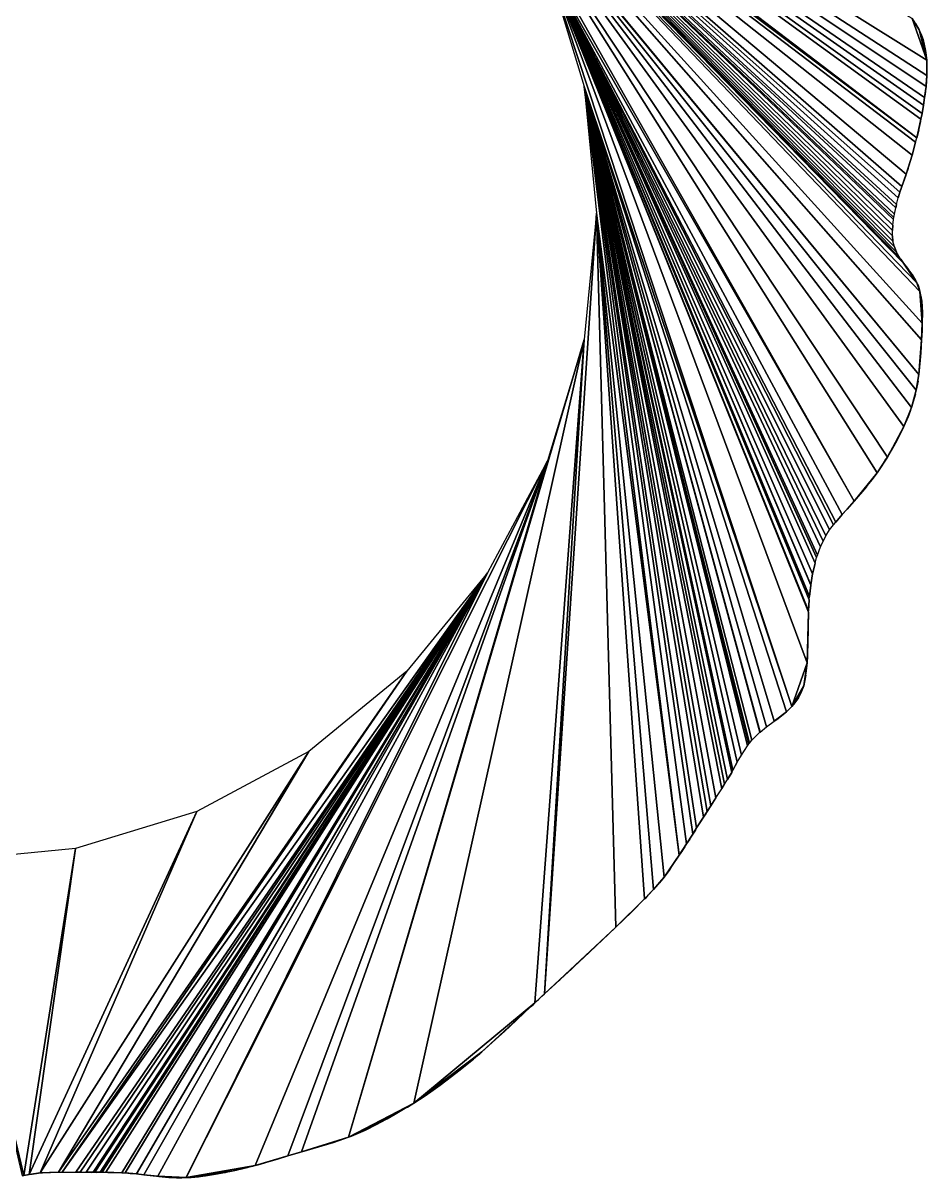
# Model space of a CAD drawing. Extents: x -97 to 94, y -97 to 94.
# Drawn here: x 7.1 to 93.6, y -92.4 to 18.2 of the extents above; entities that cross this region are included whole.
import ezdxf

# ---------------------------------------------------------------- set-up
doc = ezdxf.new("R2010")
doc.units = 0

msp = doc.modelspace()

# ---------------------------------------------------------------- linework, layer by layer
for points in [[(34.45, 51.55, 84), (43.84, 43.84, 84), (92.64, 7.2, 84)], [(34.45, 51.55, 84), (92.64, 7.2, 84), (93.05, 8.99, 84)], [(34.45, 51.55, 84), (93.05, 8.99, 84), (93.15, 9.51, 84)], [(34.45, 51.55, 84), (93.15, 9.51, 84), (93.29, 10.33, 84)], [(34.45, 51.55, 84), (93.29, 10.33, 84), (93.4, 11.07, 84)], [(34.45, 51.55, 84), (93.4, 11.07, 84), (93.53, 12.12, 84)], [(34.45, 51.55, 84), (93.53, 12.12, 84), (93.61, 13.16, 84)], [(34.45, 51.55, 84), (93.61, 13.16, 84), (93.6, 14.62, 84)], [(34.45, 51.55, 84), (93.6, 14.62, 84), (92.2, 18.62, 84)], [(43.84, 43.84, 84), (51.55, 34.45, 84), (92.85, -15.46, 84)], [(43.84, 43.84, 84), (92.85, -15.46, 84), (93.1, -12.15, 84)], [(43.84, 43.84, 84), (93.1, -12.15, 84), (93.17, -10.54, 84)], [(43.84, 43.84, 84), (93.17, -10.54, 84), (92.95, -7.52, 84)], [(43.84, 43.84, 84), (92.95, -7.52, 84), (92.66, -6.67, 84)], [(43.84, 43.84, 84), (92.66, -6.67, 84), (91.38, -4.8, 84)], [(43.84, 43.84, 84), (91.38, -4.8, 84), (91.12, -4.42, 84)], [(43.84, 43.84, 84), (91.12, -4.42, 84), (91.03, -4.28, 84)], [(43.84, 43.84, 84), (91.03, -4.28, 84), (90.7, -3.75, 84)], [(43.84, 43.84, 84), (90.7, -3.75, 84), (90.5, -3.23, 84)], [(43.84, 43.84, 84), (90.5, -3.23, 84), (90.37, -2.71, 84)], [(43.84, 43.84, 84), (90.37, -2.71, 84), (90.33, -2.19, 84)], [(43.84, 43.84, 84), (90.33, -2.19, 84), (90.32, -1.67, 84)], [(43.84, 43.84, 84), (90.32, -1.67, 84), (90.36, -1.15, 84)], [(43.84, 43.84, 84), (90.36, -1.15, 84), (90.42, -0.63, 84)], [(43.84, 43.84, 84), (90.42, -0.63, 84), (90.45, -0.42, 84)], [(43.84, 43.84, 84), (90.45, -0.42, 84), (90.51, -0.1, 84)], [(43.84, 43.84, 84), (90.51, -0.1, 84), (90.65, 0.51, 84)], [(43.84, 43.84, 84), (90.65, 0.51, 84), (90.72, 0.82, 84)], [(43.84, 43.84, 84), (90.72, 0.82, 84), (90.88, 1.46, 84)], [(43.84, 43.84, 84), (90.88, 1.46, 84), (91.03, 1.98, 84)], [(43.84, 43.84, 84), (91.03, 1.98, 84), (91.23, 2.54, 84)], [(43.84, 43.84, 84), (91.23, 2.54, 84), (91.64, 3.73, 84)], [(43.84, 43.84, 84), (91.64, 3.73, 84), (92.2, 5.52, 84)], [(43.84, 43.84, 84), (92.2, 5.52, 84), (92.53, 6.79, 84)], [(43.84, 43.84, 84), (92.53, 6.79, 84), (92.64, 7.2, 84)], [(51.55, 34.45, 84), (57.28, 23.73, 84), (86.65, -27.58, 84)], [(51.55, 34.45, 84), (86.65, -27.58, 84), (88.84, -24.88, 84)], [(51.55, 34.45, 84), (88.84, -24.88, 84), (89.83, -23.36, 84)], [(51.55, 34.45, 84), (89.83, -23.36, 84), (91.42, -20.45, 84)], [(51.55, 34.45, 84), (91.42, -20.45, 84), (92.14, -18.62, 84)], [(51.55, 34.45, 84), (92.14, -18.62, 84), (92.58, -16.96, 84)], [(51.55, 34.45, 84), (92.58, -16.96, 84), (92.85, -15.46, 84)], [(57.28, 23.73, 84), (60.81, 12.1, 84), (80.69, -47.22, 84)], [(57.28, 23.73, 84), (80.69, -47.22, 84), (82.14, -43.06, 84)], [(57.28, 23.73, 84), (82.14, -43.06, 84), (82.29, -38.19, 84)], [(57.28, 23.73, 84), (82.29, -38.19, 84), (82.29, -38.08, 84)], [(57.28, 23.73, 84), (82.29, -38.08, 84), (82.35, -37.03, 84)], [(57.28, 23.73, 84), (82.35, -37.03, 84), (82.38, -36.71, 84)], [(57.28, 23.73, 84), (82.38, -36.71, 84), (82.5, -35.62, 84)], [(57.28, 23.73, 84), (82.5, -35.62, 84), (82.5, -35.59, 84)], [(57.28, 23.73, 84), (82.5, -35.59, 84), (82.68, -34.55, 84)], [(57.28, 23.73, 84), (82.68, -34.55, 84), (82.93, -33.5, 84)], [(57.28, 23.73, 84), (82.93, -33.5, 84), (83.06, -32.98, 84)], [(57.28, 23.73, 84), (83.06, -32.98, 84), (83.13, -32.76, 84)], [(57.28, 23.73, 84), (83.13, -32.76, 84), (83.44, -31.94, 84)], [(57.28, 23.73, 84), (83.44, -31.94, 84), (83.67, -31.42, 84)], [(57.28, 23.73, 84), (83.67, -31.42, 84), (83.93, -30.89, 84)], [(57.28, 23.73, 84), (83.93, -30.89, 84), (84.3, -30.33, 84)], [(57.28, 23.73, 84), (84.3, -30.33, 84), (84.67, -29.85, 84)], [(57.28, 23.73, 84), (84.67, -29.85, 84), (84.89, -29.58, 84)], [(57.28, 23.73, 84), (84.89, -29.58, 84), (85.51, -28.87, 84)], [(57.28, 23.73, 84), (85.51, -28.87, 84), (86.65, -27.58, 84)], [(92.86, 17.53, 84), (92.51, 18.15, 84), (92.2, 18.62, 84)], [(93.6, 14.62, 84), (92.86, 17.53, 84), (92.2, 18.62, 84)], [(92.86, 17.53, 84), (92.81, 17.64, 84), (92.51, 18.15, 84)], [(93.25, 16.6, 84), (93.06, 17.12, 84), (92.86, 17.53, 84)], [(93.6, 14.62, 84), (93.25, 16.6, 84), (92.86, 17.53, 84)], [(93.25, 16.6, 84), (93.14, 16.9, 84), (93.06, 17.12, 84)], [(93.48, 15.55, 84), (93.41, 15.91, 84), (93.25, 16.6, 84)], [(93.6, 14.62, 84), (93.48, 15.55, 84), (93.25, 16.6, 84)], [(93.6, 14.62, 84), (93.56, 15.03, 84), (93.48, 15.55, 84)], [(93.6, 14.21, 84), (93.6, 14.51, 84), (93.6, 14.62, 84)], [(93.61, 13.16, 84), (93.6, 14.21, 84), (93.6, 14.62, 84)], [(93.61, 13.16, 84), (93.62, 13.99, 84), (93.6, 14.21, 84)], [(93.53, 12.12, 84), (93.59, 12.73, 84), (93.61, 13.16, 84)], [(93.53, 12.12, 84), (93.55, 12.29, 84), (93.59, 12.73, 84)], [(60.81, 12.1, 84), (62, 0, 84), (69.9, -61.47, 84)], [(60.81, 12.1, 84), (69.9, -61.47, 84), (70.61, -60.38, 84)], [(60.81, 12.1, 84), (70.61, -60.38, 84), (71.22, -59.44, 84)], [(60.81, 12.1, 84), (71.22, -59.44, 84), (71.56, -58.86, 84)], [(60.81, 12.1, 84), (71.56, -58.86, 84), (72.22, -57.82, 84)], [(60.81, 12.1, 84), (72.22, -57.82, 84), (72.57, -57.29, 84)], [(60.81, 12.1, 84), (72.57, -57.29, 84), (72.92, -56.75, 84)], [(60.81, 12.1, 84), (72.92, -56.75, 84), (73.41, -55.98, 84)], [(60.81, 12.1, 84), (73.41, -55.98, 84), (73.97, -55.1, 84)], [(60.81, 12.1, 84), (73.97, -55.1, 84), (74.25, -54.67, 84)], [(60.81, 12.1, 84), (74.25, -54.67, 84), (74.53, -54.21, 84)], [(60.81, 12.1, 84), (74.53, -54.21, 84), (74.93, -53.56, 84)], [(60.81, 12.1, 84), (74.93, -53.56, 84), (75.04, -53.34, 84)], [(60.81, 12.1, 84), (75.04, -53.34, 84), (75.46, -52.55, 84)], [(60.81, 12.1, 84), (75.46, -52.55, 84), (75.86, -51.88, 84)], [(60.81, 12.1, 84), (75.86, -51.88, 84), (76.43, -50.99, 84)], [(60.81, 12.1, 84), (76.43, -50.99, 84), (76.58, -50.8, 84)], [(60.81, 12.1, 84), (76.58, -50.8, 84), (76.63, -50.73, 84)], [(60.81, 12.1, 84), (76.63, -50.73, 84), (76.86, -50.47, 84)], [(60.81, 12.1, 84), (76.86, -50.47, 84), (77.62, -49.7, 84)], [(60.81, 12.1, 84), (77.62, -49.7, 84), (77.65, -49.68, 84)], [(60.81, 12.1, 84), (77.65, -49.68, 84), (78.27, -49.18, 84)], [(60.81, 12.1, 84), (78.27, -49.18, 84), (79, -48.65, 84)], [(60.81, 12.1, 84), (79, -48.65, 84), (80.16, -47.74, 84)], [(60.81, 12.1, 84), (80.16, -47.74, 84), (80.69, -47.22, 84)], [(93.29, 10.33, 84), (93.38, 10.86, 84), (93.4, 11.07, 84)], [(93.4, 11.07, 84), (93.49, 11.6, 84), (93.53, 12.12, 84)], [(93.4, 11.07, 84), (93.47, 11.38, 84), (93.49, 11.6, 84)], [(93.15, 9.51, 84), (93.22, 9.86, 84), (93.29, 10.33, 84)], [(92.64, 7.2, 84), (93.01, 8.77, 84), (93.05, 8.99, 84)], [(93.05, 8.99, 84), (93.12, 9.29, 84), (93.15, 9.51, 84)], [(92.64, 7.2, 84), (92.83, 7.94, 84), (93.01, 8.77, 84)], [(92.64, 7.2, 84), (92.81, 7.83, 84), (92.83, 7.94, 84)], [(92.64, 7.2, 84), (92.79, 7.72, 84), (92.81, 7.83, 84)], [(92.2, 5.52, 84), (92.36, 6.13, 84), (92.53, 6.79, 84)], [(92.36, 6.13, 84), (92.43, 6.38, 84), (92.53, 6.79, 84)], [(92.64, 7.2, 84), (92.73, 7.51, 84), (92.79, 7.72, 84)], [(92.2, 5.52, 84), (92.24, 5.64, 84), (92.36, 6.13, 84)], [(92.2, 5.52, 84), (92.23, 5.63, 84), (92.24, 5.64, 84)], [(91.64, 3.73, 84), (91.95, 4.72, 84), (92.2, 5.52, 84)], [(91.64, 3.73, 84), (91.82, 4.25, 84), (91.95, 4.72, 84)], [(91.23, 2.54, 84), (91.6, 3.59, 84), (91.64, 3.73, 84)], [(91.23, 2.54, 84), (91.3, 2.72, 84), (91.6, 3.59, 84)], [(91.64, 3.73, 84), (91.74, 4, 84), (91.82, 4.25, 84)], [(91.03, 1.98, 84), (91.12, 2.2, 84), (91.23, 2.54, 84)], [(90.88, 1.46, 84), (90.95, 1.68, 84), (91.03, 1.98, 84)], [(62, 0, 84), (60.81, -12.1, 84), (57, -74.74, 84)], [(62, 0, 84), (57, -74.74, 84), (63.84, -68.34, 84)], [(62, 0, 84), (63.84, -68.34, 84), (66.59, -65.64, 84)], [(62, 0, 84), (66.59, -65.64, 84), (67.44, -64.76, 84)], [(62, 0, 84), (67.44, -64.76, 84), (68.45, -63.56, 84)], [(62, 0, 84), (68.45, -63.56, 84), (69.9, -61.47, 84)], [(90.65, 0.51, 84), (90.7, 0.71, 84), (90.72, 0.82, 84)], [(90.32, -1.67, 84), (90.36, -1.18, 84), (90.36, -1.15, 84)], [(90.37, -2.71, 84), (90.35, -2.39, 84), (90.33, -2.19, 84)], [(90.7, -3.75, 84), (90.54, -3.32, 84), (90.5, -3.23, 84)], [(91.38, -4.8, 84), (91.28, -4.64, 84), (91.12, -4.42, 84)], [(91.75, -5.28, 84), (91.61, -5.08, 84), (91.38, -4.8, 84)], [(92.66, -6.67, 84), (91.75, -5.28, 84), (91.38, -4.8, 84)], [(92.66, -6.67, 84), (92.2, -5.86, 84), (91.75, -5.28, 84)], [(92.66, -6.67, 84), (92.51, -6.37, 84), (92.2, -5.86, 84)], [(92.95, -7.52, 84), (92.78, -6.89, 84), (92.66, -6.67, 84)], [(92.95, -7.52, 84), (92.8, -6.96, 84), (92.78, -6.89, 84)], [(92.95, -7.52, 84), (92.93, -7.41, 84), (92.8, -6.96, 84)], [(93.13, -8.45, 84), (93.04, -7.93, 84), (92.95, -7.52, 84)], [(93.17, -10.54, 84), (93.13, -8.45, 84), (92.95, -7.52, 84)], [(93.13, -8.45, 84), (93.11, -8.34, 84), (93.04, -7.93, 84)], [(93.2, -9.52, 84), (93.2, -9.5, 84), (93.13, -8.45, 84)], [(93.17, -10.54, 84), (93.2, -9.52, 84), (93.13, -8.45, 84)], [(93.17, -10.54, 84), (93.2, -10.02, 84), (93.2, -9.52, 84)], [(93.1, -12.15, 84), (93.16, -11.28, 84), (93.17, -10.54, 84)], [(93.16, -11.28, 84), (93.17, -10.84, 84), (93.17, -10.54, 84)], [(60.81, -12.1, 84), (57.28, -23.73, 84), (38.26, -88.47, 84)], [(60.81, -12.1, 84), (38.26, -88.47, 84), (44.49, -85.2, 84)], [(60.81, -12.1, 84), (44.49, -85.2, 84), (56.08, -75.61, 84)], [(60.81, -12.1, 84), (56.08, -75.61, 84), (57, -74.74, 84)], [(92.85, -15.46, 84), (93.03, -13.37, 84), (93.1, -12.15, 84)], [(93.03, -13.37, 84), (93.06, -12.99, 84), (93.1, -12.15, 84)], [(93.1, -12.15, 84), (93.11, -12.04, 84), (93.16, -11.28, 84)], [(92.85, -15.46, 84), (93, -13.67, 84), (93.03, -13.37, 84)], [(92.85, -15.46, 84), (92.98, -14.19, 84), (93, -13.67, 84)], [(92.58, -16.96, 84), (92.77, -16.1, 84), (92.85, -15.46, 84)], [(92.58, -16.96, 84), (92.69, -16.5, 84), (92.77, -16.1, 84)], [(92.14, -18.62, 84), (92.52, -17.33, 84), (92.58, -16.96, 84)], [(92.14, -18.62, 84), (92.28, -18.21, 84), (92.52, -17.33, 84)], [(91.42, -20.45, 84), (92.06, -18.89, 84), (92.14, -18.62, 84)], [(92.14, -18.62, 84), (92.24, -18.35, 84), (92.28, -18.21, 84)], [(91.42, -20.45, 84), (91.88, -19.36, 84), (92.06, -18.89, 84)], [(91.42, -20.45, 84), (91.83, -19.5, 84), (91.88, -19.36, 84)], [(91.42, -20.45, 84), (91.57, -20.1, 84), (91.83, -19.5, 84)], [(91.88, -19.36, 84), (91.95, -19.2, 84), (92.06, -18.89, 84)], [(89.83, -23.36, 84), (90.73, -21.82, 84), (91.42, -20.45, 84)], [(90.73, -21.82, 84), (90.74, -21.8, 84), (91.42, -20.45, 84)], [(89.83, -23.36, 84), (90.44, -22.33, 84), (90.73, -21.82, 84)], [(90.44, -22.33, 84), (90.61, -22.03, 84), (90.73, -21.82, 84)], [(89.83, -23.36, 84), (90.3, -22.58, 84), (90.44, -22.33, 84)], [(89.83, -23.36, 84), (89.94, -23.18, 84), (90.3, -22.58, 84)], [(57.28, -23.73, 84), (51.55, -34.45, 84), (22.71, -92.33, 84)], [(57.28, -23.73, 84), (22.71, -92.33, 84), (29.31, -91.16, 84)], [(57.28, -23.73, 84), (29.31, -91.16, 84), (32.44, -90.25, 84)], [(57.28, -23.73, 84), (32.44, -90.25, 84), (33.76, -89.86, 84)], [(57.28, -23.73, 84), (33.76, -89.86, 84), (38.26, -88.47, 84)], [(88.84, -24.88, 84), (89.47, -23.95, 84), (89.83, -23.36, 84)], [(88.84, -24.88, 84), (89.29, -24.22, 84), (89.47, -23.95, 84)], [(89.47, -23.95, 84), (89.7, -23.57, 84), (89.83, -23.36, 84)], [(86.65, -27.58, 84), (88.34, -25.53, 84), (88.84, -24.88, 84)], [(88.34, -25.53, 84), (88.61, -25.19, 84), (88.84, -24.88, 84)], [(86.65, -27.58, 84), (87.84, -26.2, 84), (88.34, -25.53, 84)], [(86.65, -27.58, 84), (87.46, -26.65, 84), (87.84, -26.2, 84)], [(85.51, -28.87, 84), (85.97, -28.35, 84), (86.65, -27.58, 84)], [(85.97, -28.35, 84), (86.52, -27.74, 84), (86.65, -27.58, 84)], [(84.89, -29.58, 84), (85.19, -29.25, 84), (85.51, -28.87, 84)], [(83.67, -31.42, 84), (83.71, -31.34, 84), (83.93, -30.89, 84)], [(82.68, -34.55, 84), (82.88, -33.68, 84), (82.93, -33.5, 84)], [(82.68, -34.55, 84), (82.86, -33.81, 84), (82.88, -33.68, 84)], [(51.55, -34.45, 84), (43.84, -43.84, 84), (10.82, -91.81, 84)], [(51.55, -34.45, 84), (10.82, -91.81, 84), (12.13, -91.81, 84)], [(51.55, -34.45, 84), (12.13, -91.81, 84), (12.56, -91.82, 84)], [(51.55, -34.45, 84), (12.56, -91.82, 84), (13.13, -91.8, 84)], [(51.55, -34.45, 84), (13.13, -91.8, 84), (13.8, -91.82, 84)], [(51.55, -34.45, 84), (13.8, -91.82, 84), (13.95, -91.82, 84)], [(51.55, -34.45, 84), (13.95, -91.82, 84), (14.48, -91.82, 84)], [(51.55, -34.45, 84), (14.48, -91.82, 84), (14.67, -91.81, 84)], [(51.55, -34.45, 84), (14.67, -91.81, 84), (15, -91.82, 84)], [(51.55, -34.45, 84), (15, -91.82, 84), (16.56, -91.86, 84)], [(51.55, -34.45, 84), (16.56, -91.86, 84), (16.86, -91.87, 84)], [(51.55, -34.45, 84), (16.86, -91.87, 84), (17.96, -91.97, 84)], [(51.55, -34.45, 84), (17.96, -91.97, 84), (18.64, -92.05, 84)], [(51.55, -34.45, 84), (18.64, -92.05, 84), (20, -92.2, 84)], [(51.55, -34.45, 84), (20, -92.2, 84), (22.71, -92.33, 84)], [(82.5, -35.59, 84), (82.57, -35.22, 84), (82.68, -34.55, 84)], [(82.38, -36.71, 84), (82.5, -35.66, 84), (82.5, -35.62, 84)], [(82.29, -38.08, 84), (82.3, -37.97, 84), (82.35, -37.03, 84)], [(82.14, -43.06, 84), (82.25, -39.66, 84), (82.29, -38.19, 84)], [(82.25, -39.66, 84), (82.25, -39.55, 84), (82.29, -38.19, 84)], [(82.14, -43.06, 84), (82.21, -40.98, 84), (82.25, -39.66, 84)], [(82.21, -40.98, 84), (82.25, -40.01, 84), (82.25, -39.66, 84)], [(82.21, -40.98, 84), (82.24, -40.26, 84), (82.25, -40.01, 84)], [(82.14, -43.06, 84), (82.17, -42.38, 84), (82.21, -40.98, 84)], [(82.17, -42.38, 84), (82.19, -41.94, 84), (82.21, -40.98, 84)], [(80.69, -47.22, 84), (81.83, -45.26, 84), (82.14, -43.06, 84)], [(81.83, -45.26, 84), (82.07, -43.81, 84), (82.14, -43.06, 84)], [(82.07, -43.81, 84), (82.1, -43.51, 84), (82.14, -43.06, 84)], [(82.14, -43.06, 84), (82.16, -42.69, 84), (82.17, -42.38, 84)], [(43.84, -43.84, 84), (34.45, -51.55, 84), (10.48, -91.81, 84)], [(43.84, -43.84, 84), (10.48, -91.81, 84), (10.82, -91.81, 84)], [(81.83, -45.26, 84), (82.03, -44.25, 84), (82.07, -43.81, 84)], [(80.69, -47.22, 84), (81.32, -46.39, 84), (81.83, -45.26, 84)], [(81.32, -46.39, 84), (81.62, -45.81, 84), (81.83, -45.26, 84)], [(81.62, -45.81, 84), (81.74, -45.51, 84), (81.83, -45.26, 84)], [(81.83, -45.26, 84), (81.9, -44.97, 84), (82.03, -44.25, 84)], [(80.69, -47.22, 84), (80.96, -46.89, 84), (81.32, -46.39, 84)], [(80.96, -46.89, 84), (81.22, -46.55, 84), (81.32, -46.39, 84)], [(81.32, -46.39, 84), (81.51, -46.04, 84), (81.62, -45.81, 84)], [(80.16, -47.74, 84), (80.32, -47.6, 84), (80.69, -47.22, 84)], [(80.69, -47.22, 84), (80.83, -47.07, 84), (80.96, -46.89, 84)], [(79, -48.65, 84), (79.25, -48.47, 84), (80.16, -47.74, 84)], [(76.86, -50.47, 84), (77.6, -49.73, 84), (77.62, -49.7, 84)], [(34.45, -51.55, 84), (23.73, -57.28, 84), (8.73, -91.88, 84)], [(34.45, -51.55, 84), (8.73, -91.88, 84), (10.48, -91.81, 84)], [(75.04, -53.34, 84), (75.16, -53.13, 84), (75.46, -52.55, 84)], [(74.53, -54.21, 84), (74.76, -53.84, 84), (74.93, -53.56, 84)], [(73.97, -55.1, 84), (74, -55.06, 84), (74.25, -54.67, 84)], [(72.92, -56.75, 84), (73.3, -56.17, 84), (73.41, -55.98, 84)], [(23.73, -57.28, 84), (12.1, -60.81, 84), (7.69, -92.03, 84)], [(23.73, -57.28, 84), (7.69, -92.03, 84), (8.73, -91.88, 84)], [(72.22, -57.82, 84), (72.44, -57.51, 84), (72.57, -57.29, 84)], [(72.57, -57.29, 84), (72.78, -56.99, 84), (72.92, -56.75, 84)], [(71.56, -58.86, 84), (72.08, -58.07, 84), (72.22, -57.82, 84)], [(71.56, -58.86, 84), (71.9, -58.36, 84), (72.08, -58.07, 84)], [(72.22, -57.82, 84), (72.33, -57.68, 84), (72.44, -57.51, 84)], [(70.61, -60.38, 84), (70.92, -59.92, 84), (71.22, -59.44, 84)], [(71.22, -59.44, 84), (71.45, -59.08, 84), (71.56, -58.86, 84)], [(71.22, -59.44, 84), (71.36, -59.22, 84), (71.45, -59.08, 84)], [(69.9, -61.47, 84), (70.44, -60.66, 84), (70.61, -60.38, 84)], [(69.9, -61.47, 84), (70.21, -61.01, 84), (70.44, -60.66, 84)], [(70.61, -60.38, 84), (70.82, -60.08, 84), (70.92, -59.92, 84)], [(12.1, -60.81, 84), (0, -62, 84), (7.17, -92.12, 84)], [(12.1, -60.81, 84), (7.17, -92.12, 84), (7.69, -92.03, 84)], [(68.45, -63.56, 84), (69.18, -62.56, 84), (69.9, -61.47, 84)], [(69.18, -62.56, 84), (69.5, -62.08, 84), (69.9, -61.47, 84)], [(69.9, -61.47, 84), (70.11, -61.16, 84), (70.21, -61.01, 84)], [(0, -62, 84), (7.02, -92.15, 84), (7.17, -92.12, 84)], [(68.45, -63.56, 84), (68.93, -62.94, 84), (69.18, -62.56, 84)], [(68.45, -63.56, 84), (68.72, -63.21, 84), (68.93, -62.94, 84)], [(68.93, -62.94, 84), (69.07, -62.73, 84), (69.18, -62.56, 84)], [(69.18, -62.56, 84), (69.4, -62.25, 84), (69.5, -62.08, 84)], [(67.44, -64.76, 84), (68.01, -64.11, 84), (68.45, -63.56, 84)], [(68.01, -64.11, 84), (68.3, -63.79, 84), (68.45, -63.56, 84)], [(66.59, -65.64, 84), (66.98, -65.27, 84), (67.44, -64.76, 84)], [(67.44, -64.76, 84), (67.74, -64.45, 84), (68.01, -64.11, 84)], [(63.84, -68.34, 84), (66.14, -66.09, 84), (66.59, -65.64, 84)], [(63.84, -68.34, 84), (65.36, -66.88, 84), (66.14, -66.09, 84)], [(65.36, -66.88, 84), (65.86, -66.4, 84), (66.14, -66.09, 84)], [(66.59, -65.64, 84), (66.74, -65.54, 84), (66.98, -65.27, 84)], [(63.84, -68.34, 84), (64.61, -67.61, 84), (65.36, -66.88, 84)], [(64.61, -67.61, 84), (64.8, -67.43, 84), (65.36, -66.88, 84)], [(65.36, -66.88, 84), (65.64, -66.62, 84), (65.86, -66.4, 84)], [(57, -74.74, 84), (61.32, -70.74, 84), (63.84, -68.34, 84)], [(61.32, -70.74, 84), (62.12, -69.98, 84), (63.84, -68.34, 84)], [(62.12, -69.98, 84), (63.09, -69.06, 84), (63.84, -68.34, 84)], [(63.84, -68.34, 84), (64.16, -68.05, 84), (64.61, -67.61, 84)], [(57, -74.74, 84), (58.94, -72.96, 84), (61.32, -70.74, 84)], [(58.94, -72.96, 84), (59.84, -72.12, 84), (61.32, -70.74, 84)], [(59.84, -72.12, 84), (60.37, -71.64, 84), (61.32, -70.74, 84)], [(61.32, -70.74, 84), (61.91, -70.18, 84), (62.12, -69.98, 84)], [(58.94, -72.96, 84), (59.59, -72.37, 84), (59.84, -72.12, 84)], [(57, -74.74, 84), (58.32, -73.53, 84), (58.94, -72.96, 84)], [(57, -74.74, 84), (58.09, -73.75, 84), (58.32, -73.53, 84)], [(58.32, -73.53, 84), (58.48, -73.4, 84), (58.94, -72.96, 84)], [(56.08, -75.61, 84), (56.47, -75.24, 84), (57, -74.74, 84)], [(56.47, -75.24, 84), (56.76, -74.97, 84), (57, -74.74, 84)], [(44.49, -85.2, 84), (51, -80.3, 84), (56.08, -75.61, 84)], [(51, -80.3, 84), (55.68, -75.98, 84), (56.08, -75.61, 84)], [(51, -80.3, 84), (53.72, -77.83, 84), (55.68, -75.98, 84)], [(55.68, -75.98, 84), (55.94, -75.76, 84), (56.08, -75.61, 84)], [(56.08, -75.61, 84), (56.22, -75.48, 84), (56.47, -75.24, 84)], [(51, -80.3, 84), (52.64, -78.82, 84), (53.72, -77.83, 84)], [(52.64, -78.82, 84), (53.19, -78.34, 84), (53.72, -77.83, 84)], [(44.49, -85.2, 84), (47.57, -83.06, 84), (51, -80.3, 84)], [(47.57, -83.06, 84), (49.25, -81.74, 84), (51, -80.3, 84)], [(49.25, -81.74, 84), (50.6, -80.65, 84), (51, -80.3, 84)], [(49.25, -81.74, 84), (50.21, -80.98, 84), (50.6, -80.65, 84)], [(50.6, -80.65, 84), (50.81, -80.47, 84), (51, -80.3, 84)], [(47.57, -83.06, 84), (48.95, -82, 84), (49.25, -81.74, 84)], [(44.49, -85.2, 84), (46.13, -84.13, 84), (47.57, -83.06, 84)], [(46.13, -84.13, 84), (47.02, -83.48, 84), (47.57, -83.06, 84)], [(44.49, -85.2, 84), (45.57, -84.51, 84), (46.13, -84.13, 84)], [(38.26, -88.47, 84), (43.68, -85.68, 84), (44.49, -85.2, 84)], [(38.26, -88.47, 84), (42.71, -86.24, 84), (43.68, -85.68, 84)], [(42.71, -86.24, 84), (43.18, -85.98, 84), (43.68, -85.68, 84)], [(43.68, -85.68, 84), (43.89, -85.57, 84), (44.49, -85.2, 84)], [(38.26, -88.47, 84), (41.94, -86.69, 84), (42.71, -86.24, 84)], [(38.26, -88.47, 84), (40.54, -87.44, 84), (41.94, -86.69, 84)], [(40.54, -87.44, 84), (41.72, -86.81, 84), (41.94, -86.69, 84)], [(40.54, -87.44, 84), (40.99, -87.21, 84), (41.72, -86.81, 84)], [(41.94, -86.69, 84), (42.2, -86.54, 84), (42.71, -86.24, 84)], [(38.26, -88.47, 84), (39.88, -87.78, 84), (40.54, -87.44, 84)], [(38.26, -88.47, 84), (38.54, -88.37, 84), (39.88, -87.78, 84)], [(39.88, -87.78, 84), (40.31, -87.57, 84), (40.54, -87.44, 84)], [(33.76, -89.86, 84), (34.31, -89.7, 84), (38.26, -88.47, 84)], [(34.31, -89.7, 84), (36.81, -88.97, 84), (38.26, -88.47, 84)], [(34.31, -89.7, 84), (35.61, -89.33, 84), (36.81, -88.97, 84)], [(36.81, -88.97, 84), (37.35, -88.79, 84), (38.26, -88.47, 84)], [(29.31, -91.16, 84), (31.45, -90.55, 84), (32.44, -90.25, 84)], [(29.31, -91.16, 84), (30.61, -90.79, 84), (31.45, -90.55, 84)], [(30.61, -90.79, 84), (31.18, -90.64, 84), (31.45, -90.55, 84)], [(31.45, -90.55, 84), (31.75, -90.47, 84), (32.44, -90.25, 84)], [(32.44, -90.25, 84), (33.56, -89.92, 84), (33.76, -89.86, 84)], [(32.44, -90.25, 84), (32.66, -90.19, 84), (33.56, -89.92, 84)], [(33.76, -89.86, 84), (33.99, -89.8, 84), (34.31, -89.7, 84)], [(22.71, -92.33, 84), (27.22, -91.67, 84), (29.31, -91.16, 84)], [(22.71, -92.33, 84), (25.69, -91.96, 84), (27.22, -91.67, 84)], [(25.69, -91.96, 84), (26.2, -91.88, 84), (27.22, -91.67, 84)], [(26.2, -91.88, 84), (26.7, -91.78, 84), (27.22, -91.67, 84)], [(26.7, -91.78, 84), (27, -91.72, 84), (27.22, -91.67, 84)], [(27.22, -91.67, 84), (28.78, -91.3, 84), (29.31, -91.16, 84)], [(27.22, -91.67, 84), (28.57, -91.35, 84), (28.78, -91.3, 84)], [(27.22, -91.67, 84), (27.74, -91.56, 84), (28.57, -91.35, 84)], [(27.22, -91.67, 84), (27.52, -91.61, 84), (27.74, -91.56, 84)], [(27.74, -91.56, 84), (28.29, -91.43, 84), (28.57, -91.35, 84)], [(27.74, -91.56, 84), (28.06, -91.5, 84), (28.29, -91.43, 84)], [(28.78, -91.3, 84), (29.09, -91.23, 84), (29.31, -91.16, 84)], [(29.31, -91.16, 84), (29.91, -91, 84), (30.61, -90.79, 84)], [(29.31, -91.16, 84), (29.61, -91.09, 84), (29.91, -91, 84)], [(29.91, -91, 84), (30.23, -90.91, 84), (30.61, -90.79, 84)], [(30.61, -90.79, 84), (30.87, -90.72, 84), (31.18, -90.64, 84)], [(7.17, -92.12, 84), (7.44, -92.07, 84), (7.69, -92.03, 84)], [(7.69, -92.03, 84), (8.58, -91.91, 84), (8.73, -91.88, 84)], [(7.69, -92.03, 84), (7.95, -92, 84), (8.58, -91.91, 84)], [(8.73, -91.88, 84), (8.95, -91.87, 84), (10.48, -91.81, 84)], [(12.13, -91.81, 84), (12.3, -91.82, 84), (12.56, -91.82, 84)], [(13.13, -91.8, 84), (13.66, -91.83, 84), (13.8, -91.82, 84)], [(13.95, -91.82, 84), (14.15, -91.83, 84), (14.48, -91.82, 84)], [(15, -91.82, 84), (15.21, -91.83, 84), (16.56, -91.86, 84)], [(16.86, -91.87, 84), (17.35, -91.92, 84), (17.96, -91.97, 84)], [(17.96, -91.97, 84), (18.47, -92.04, 84), (18.64, -92.05, 84)], [(18.64, -92.05, 84), (19.39, -92.14, 84), (19.54, -92.16, 84)], [(18.64, -92.05, 84), (19.54, -92.16, 84), (20, -92.2, 84)], [(19.54, -92.16, 84), (19.86, -92.19, 84), (20, -92.2, 84)], [(20, -92.2, 84), (20.1, -92.22, 84), (20.74, -92.29, 84)], [(20, -92.2, 84), (20.74, -92.29, 84), (21.37, -92.33, 84)], [(20, -92.2, 84), (21.37, -92.33, 84), (22.71, -92.33, 84)], [(20.74, -92.29, 84), (21.06, -92.32, 84), (21.37, -92.33, 84)], [(21.37, -92.33, 84), (21.78, -92.35, 84), (22.3, -92.35, 84)], [(21.37, -92.33, 84), (22.3, -92.35, 84), (22.71, -92.33, 84)], [(22.71, -92.33, 84), (24.31, -92.19, 84), (25.69, -91.96, 84)], [(22.71, -92.33, 84), (23.88, -92.25, 84), (24.31, -92.19, 84)], [(22.71, -92.33, 84), (23.19, -92.31, 84), (23.88, -92.25, 84)], [(24.31, -92.19, 84), (24.55, -92.15, 84), (25.69, -91.96, 84)], [(25.69, -91.96, 84), (25.88, -91.94, 84), (26.2, -91.88, 84)], [(26.2, -91.88, 84), (26.48, -91.83, 84), (26.7, -91.78, 84)]]:
    msp.add_3dface(points)

doc.saveas('drawing.dxf')
